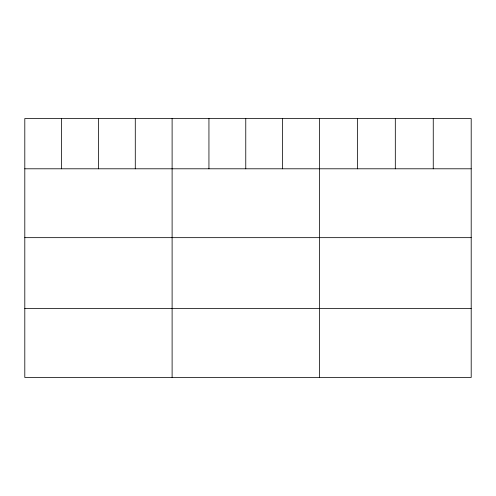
<?xml version="1.0" encoding="UTF-8"?>
<svg xmlns="http://www.w3.org/2000/svg" width="496" height="496" viewBox="0 0 496 496"><rect width="100%" height="100%" fill="white"/><g stroke="black" fill="none" stroke-linecap="round" stroke-linejoin="round"><path stroke-width="0.74" d="M471.2 168.795L471.2 377.468L24.8 377.468L24.8 118.532L471.2 118.532L471.2 168.795L24.8 168.795M24.8 237.658L471.2 237.658M24.8 308.605L471.2 308.605M433.256 118.532L433.256 168.795M395.312 118.532L395.312 168.795M357.368 118.532L357.368 168.795M319.424 118.532L319.424 377.468M282.596 118.532L282.596 168.795M245.768 118.532L245.768 168.795M208.94 118.532L208.94 168.795M172.112 118.532L172.112 377.468M135.284 118.532L135.284 168.795M98.456 118.532L98.456 168.795M61.628 118.532L61.628 168.795"/></g></svg>
